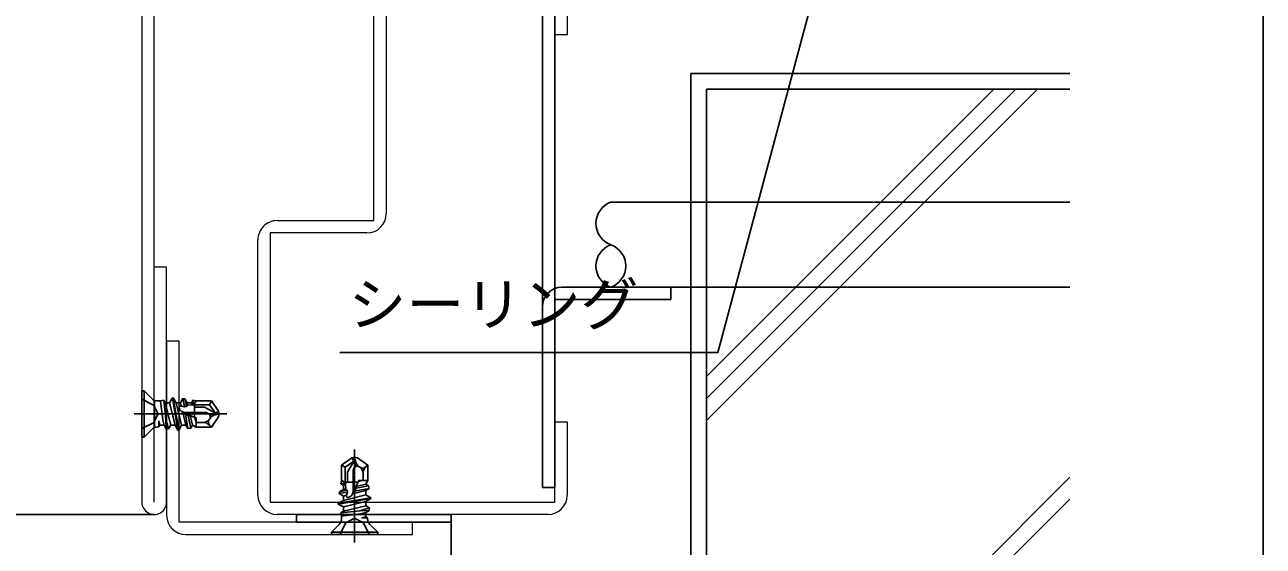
# Model space of a CAD drawing. Units: millimetres, scale not verified. Extents: x -437 to 438, y -281 to 279.
# Drawn here: x 278.1 to 438.2, y -185.2 to -117.8 of the extents above; entities that cross this region are included whole.
import ezdxf
from ezdxf.enums import TextEntityAlignment as Align

# ---------------------------------------------------------------- set-up
doc = ezdxf.new("R2010")
doc.units = ezdxf.units.MM
doc.header["$LTSCALE"] = 2
doc.layers.add('0-2_YKK_11', color=211, linetype='Continuous', lineweight=18)
doc.layers.add('0-3_YKK_11E', color=4, linetype='Continuous', lineweight=18)
for name, color, linetype in [('0-4_YKK_12', 2, 'Continuous'), ('0-5_YKK_13', 4, 'Continuous'), ('0-7_YKK_D', 6, 'Continuous'), ('0-8_YKK_ZWAK', 7, 'Continuous'), ('0-9_YSS_K', 3, 'Continuous')]:
    doc.layers.add(name, color=color, linetype=linetype)
doc.styles.add('ＭＳ ゴシック', font='')
doc.styles.get('ＭＳ ゴシック').set_extended_font_data('MS Gothic')

msp = doc.modelspace()

# ---------------------------------------------------------------- linework, layer by layer
at = {"layer": '0-2_YKK_11'}
for p, q in [((293.2, -104.7), (293.2, -179.5)), ((294.8, -179.5), (294.8, -104.7))]:
    msp.add_line(p, q, dxfattribs=at)
for points in [[(296.4, -179.5), (296.4, -149.1), (294.8, -149.1)], [(298.9, -183.7), (328.2, -183.7), (328.2, -182.1), (298, -182.1), (298, -158.7), (296.4, -158.7), (296.4, -181.2)]]:
    msp.add_lwpolyline(points, dxfattribs=at)
for centre, radius, start, end in [((294.8, -179.5), 1.6, 179.99999, 0.00001), ((298.9, -181.2), 2.5, 180.00001, 269.99999)]:
    msp.add_arc(centre, radius, start, end, dxfattribs=at)
at = {"layer": '0-3_YKK_11E'}
for p, q in [((323.2, -143.1), (323.2, -103.6)), ((310.7, -143.1), (323.2, -143.1)), ((308.2, -178.6), (308.2, -145.6)), ((345.7, -181.1), (310.7, -181.1))]:
    msp.add_line(p, q, dxfattribs=at)
for points in [[(348.2, -103.6), (348.2, -119.1), (346.6, -119.1), (346.6, -102.7), (324.8, -102.7), (324.8, -142.2)], [(322.3, -144.7), (309.8, -144.7), (309.8, -179.5), (346.6, -179.5), (346.6, -169.1), (348.2, -169.1), (348.2, -178.6)]]:
    msp.add_lwpolyline(points, dxfattribs=at)
for centre, start, end in [((322.3, -142.2), 270.00001, 359.99999), ((310.7, -145.6), 89.99967, 179.99999), ((310.7, -178.6), 180.00001, 269.99999), ((345.7, -178.6), 270.00001, 359.99999)]:
    msp.add_arc(centre, 2.5, start, end, dxfattribs=at)
at = {"layer": '0-4_YKK_12'}
msp.add_line((134.2, -181.1), (294.8, -181.1), dxfattribs=at)
at = {"layer": '0-5_YKK_13'}
for p, q in [((293.2, -171.1), (293.2, -165.1)), ((293.5, -165.1), (293.2, -165.1)), ((293.2, -166.2), (294.714, -166.955)), ((293.5, -171.1), (293.5, -165.1)), ((294.527, -166.127), (293.5, -165.1)), ((294.82, -166.42), (294.82, -169.78)), ((295.234, -166.42), (295.601, -166.42)), ((296.031, -166.325), (295.601, -166.42)), ((295.909, -168.875), (295.601, -166.42)), ((296.031, -166.325), (296.219, -166.65)), ((296.292, -168.782), (296.031, -166.325)), ((297.154, -166), (296.778, -166.65)), ((297.154, -166), (297.859, -170.2)), ((297.254, -166), (297.154, -166)), ((297.959, -170.2), (297.254, -166)), ((297.254, -166), (297.629, -166.65)), ((298.51, -166.093), (298.188, -166.65)), ((298.742, -166.135), (298.51, -166.093)), ((298.51, -166.093), (298.689, -167.185)), ((298.742, -166.135), (299.039, -166.65)), ((298.95, -167.137), (298.742, -166.135)), ((299.786, -166.325), (299.598, -166.65)), ((299.786, -166.325), (299.881, -166.964)), ((300.2, -166.4), (302.182, -166.4)), ((301.922, -166.9), (302.182, -166.4)), ((303.12, -167.739), (302.182, -166.4)), ((292.2, -168.1), (304.2, -168.1)), ((294.714, -166.955), (295.323, -168.1)), ((296.924, -169.55), (296.219, -166.65)), ((296.778, -166.65), (296.219, -166.65)), ((297.483, -169.55), (296.778, -166.65)), ((298.334, -169.55), (297.629, -166.65)), ((298.188, -166.65), (297.629, -166.65)), ((298.292, -167.077), (298.188, -166.65)), ((298.893, -169.55), (298.48, -167.851)), ((301.537, -167.9), (298.75, -167.9)), ((298.836, -168.081), (299.148, -169.991)), ((299.598, -166.65), (299.039, -166.65)), ((299.118, -166.977), (299.039, -166.65)), ((299.662, -166.911), (299.598, -166.65)), ((300, -168.548), (300, -166.753)), ((301.922, -166.9), (300, -166.9)), ((301.295, -167.2), (300, -167.2)), ((302.7, -168.011), (301.295, -167.2)), ((301.824, -168.066), (301.537, -167.9)), ((302.7, -168.011), (301.922, -166.9)), ((303.12, -167.739), (302.7, -168.011)), ((302.7, -168.011), (303.2, -168.1)), ((302.727, -168.205), (303.2, -168.1)), ((303.2, -168.1), (303.12, -167.739)), ((303.12, -168.461), (303.2, -168.1)), ((295.514, -169.55), (295.381, -169.004)), ((295.381, -169.78), (295.381, -169.004)), ((295.381, -169.78), (295.514, -169.55)), ((295.514, -169.55), (296.073, -169.55)), ((296.073, -169.55), (295.909, -168.875)), ((296.338, -170.009), (296.073, -169.55)), ((296.647, -170.029), (296.924, -169.55)), ((296.924, -169.55), (297.483, -169.55)), ((297.859, -170.2), (297.483, -169.55)), ((297.959, -170.2), (298.334, -169.55)), ((298.334, -169.55), (298.893, -169.55)), ((299.148, -169.991), (298.893, -169.55)), ((299.529, -169.922), (299.192, -168.299)), ((299.744, -169.55), (299.438, -168.29)), ((299.529, -169.922), (299.744, -169.55)), ((299.744, -169.55), (300.2, -169.8)), ((300.2, -169.125), (300.067, -168.579)), ((300.166, -168.894), (300.2, -169.125)), ((300.2, -169.8), (300.2, -168.64)), ((301.139, -169.2), (300.2, -169.2)), ((301.905, -168.801), (301.967, -168.712)), ((301.957, -169.557), (302.182, -169.8)), ((302.182, -169.8), (303.12, -168.461)), ((293.2, -171.1), (293.5, -171.1)), ((294.527, -170.073), (293.5, -171.1)), ((295.234, -169.78), (295.381, -169.78)), ((296.338, -170.009), (296.647, -170.029)), ((297.859, -170.2), (297.959, -170.2)), ((299.148, -169.991), (299.529, -169.922)), ((300.2, -169.8), (302.182, -169.8)), ((320.7, -184.7), (320.7, -172.7)), ((320.339, -173.78), (319, -174.718)), ((320.612, -174.2), (319.5, -174.978)), ((320.612, -174.2), (319.8, -175.605)), ((320.7, -173.7), (320.339, -173.78)), ((320.339, -173.78), (320.612, -174.2)), ((320.612, -174.2), (320.7, -173.7)), ((320.805, -174.173), (320.7, -173.7)), ((321.061, -173.78), (320.7, -173.7)), ((322.4, -174.718), (321.061, -173.78)), ((319.5, -174.978), (319, -174.718)), ((319, -176.7), (319, -174.718)), ((319.5, -174.978), (319.5, -176.9)), ((319.8, -175.605), (319.8, -176.9)), ((320.666, -175.076), (320.5, -175.363)), ((320.5, -175.363), (320.5, -178.15)), ((321.401, -174.995), (321.313, -174.933)), ((321.8, -175.761), (321.8, -176.7)), ((322.157, -174.943), (322.4, -174.718)), ((322.4, -176.7), (322.4, -174.718)), ((318.925, -177.114), (319.564, -177.019)), ((318.925, -177.114), (319.25, -177.302)), ((319.511, -177.238), (319.25, -177.302)), ((319.25, -177.302), (319.25, -177.861)), ((321.148, -176.9), (319.353, -176.9)), ((320.681, -178.064), (322.591, -177.752)), ((322.15, -177.156), (320.891, -177.462)), ((322.522, -177.371), (320.899, -177.708)), ((321.725, -176.7), (321.179, -176.833)), ((322.4, -176.7), (321.24, -176.7)), ((321.495, -176.734), (321.725, -176.7)), ((322.15, -177.156), (322.4, -176.7)), ((322.522, -177.371), (322.15, -177.156)), ((322.591, -177.752), (322.15, -178.007)), ((322.591, -177.752), (322.522, -177.371)), ((322.8, -178.941), (318.6, -179.646)), ((318.6, -179.746), (322.8, -179.041)), ((318.6, -179.646), (319.25, -179.271)), ((318.735, -178.158), (318.693, -178.39)), ((318.693, -178.39), (319.785, -178.211)), ((318.693, -178.39), (319.25, -178.712)), ((318.735, -178.158), (319.25, -177.861)), ((319.737, -177.95), (318.735, -178.158)), ((319.577, -177.782), (319.25, -177.861)), ((322.15, -178.566), (319.25, -179.271)), ((319.677, -178.608), (319.25, -178.712)), ((319.25, -178.712), (319.25, -179.271)), ((322.15, -178.007), (320.452, -178.42)), ((322.15, -178.566), (322.15, -178.007)), ((322.8, -178.941), (322.15, -178.566)), ((322.8, -179.041), (322.15, -179.417)), ((322.8, -179.041), (322.8, -178.941)), ((318.6, -179.646), (318.6, -179.746)), ((318.6, -179.746), (319.25, -180.122)), ((321.382, -180.608), (318.925, -180.869)), ((318.925, -180.869), (319.25, -180.681)), ((318.925, -180.869), (319.02, -181.299)), ((322.15, -179.417), (319.25, -180.122)), ((322.15, -179.976), (319.25, -180.681)), ((319.25, -180.122), (319.25, -180.681)), ((322.15, -180.827), (321.475, -180.991)), ((322.15, -179.976), (322.15, -179.417)), ((322.63, -180.253), (322.15, -179.976)), ((322.609, -180.562), (322.15, -180.827)), ((322.15, -181.386), (322.15, -180.827)), ((322.609, -180.562), (322.63, -180.253)), ((318.727, -182.373), (317.7, -183.4)), ((318.8, -183.7), (319.555, -182.186)), ((321.475, -180.991), (319.02, -181.299)), ((319.02, -181.666), (319.02, -181.299)), ((319.02, -182.08), (322.38, -182.08)), ((319.555, -182.186), (320.7, -181.577)), ((322.15, -181.386), (321.604, -181.519)), ((322.38, -181.519), (321.604, -181.519)), ((322.38, -181.519), (322.15, -181.386)), ((322.38, -181.666), (322.38, -181.519)), ((322.673, -182.373), (323.7, -183.4)), ((323.7, -183.4), (317.7, -183.4)), ((317.7, -183.4), (317.7, -183.7)), ((323.7, -183.7), (317.7, -183.7)), ((323.7, -183.7), (323.7, -183.4))]:
    msp.add_line(p, q, dxfattribs=at)
for points in [[(299.786, -166.325), (300.2, -166.4), (299.881, -166.964), (299.662, -166.911), (299.118, -166.977), (298.95, -167.137), (298.689, -167.185), (298.292, -167.077), (298.001, -167.113)], [(293.2, -170), (294.714, -169.245), (295.323, -168.1)], [(298.437, -167.832), (300.2, -168.64), (300.166, -168.894), (300.067, -168.579)], [(299.438, -168.29), (299.192, -168.299), (298.836, -168.081), (298.48, -167.851)], [(296.338, -170.009), (296.292, -168.782), (296.647, -170.029)], [(318.925, -177.114), (319, -176.7), (319.564, -177.019), (319.511, -177.238), (319.577, -177.782), (319.737, -177.95), (319.785, -178.211), (319.677, -178.608), (319.713, -178.899)], [(320.432, -178.463), (321.24, -176.7), (321.495, -176.734), (321.179, -176.833)], [(320.891, -177.462), (320.899, -177.708), (320.681, -178.064), (320.452, -178.42)], [(322.609, -180.562), (321.382, -180.608), (322.63, -180.253)], [(322.6, -183.7), (321.845, -182.186), (320.7, -181.577)]]:
    msp.add_lwpolyline(points, dxfattribs=at)
msp.add_lwpolyline([(313.2, -181.1), (313.2, -182.1), (333.2, -182.1), (333.2, -181.1)], close=True, dxfattribs=at)
for centre, radius, start, end in [((295.234, -165.42), 1, 225, 270), ((298.75, -167.15), 0.75, 177.14861, 270), ((301.599, -168.455), 0.449, 325, 60), ((302.454, -166.974), 1.26, 240, 282.5), ((301.139, -168.265), 0.935, 270, 325), ((301.139, -170.315), 1.115, 42.84567, 90), ((302.399, -169.147), 0.603, 145, 222.84567), ((303, -169.435), 1.26, 102.5, 145), ((295.234, -170.78), 1, 90, 135), ((319.574, -174.446), 1.26, 330, 12.5), ((322.036, -173.9), 1.26, 192.5, 235), ((321.055, -175.301), 0.449, 55, 150), ((321.747, -174.501), 0.603, 235, 312.84567), ((320.865, -175.761), 0.935, 0, 55), ((322.915, -175.761), 1.115, 132.84567, 180), ((319.75, -178.15), 0.75, 267.14861, 0), ((318.02, -181.666), 1, 315, 0), ((323.38, -181.666), 1, 180, 225)]:
    msp.add_arc(centre, radius, start, end, dxfattribs=at)
at = {"layer": '0-7_YKK_D'}
msp.add_lwpolyline([(381.2, -109.67), (380.54, -112.134), (367.669, -160.168), (318.787, -160.168)], dxfattribs=at)
at = {"layer": '0-8_YKK_ZWAK'}
msp.add_lwpolyline([(-436.8, -281.2), (438.2, -281.2), (438.2, 243.8)], dxfattribs=at)
at = {"layer": '0-9_YSS_K'}
for p, q in [((345, -177.6), (345, -104.6)), ((346.6, -104.6), (346.6, -177.6)), ((364.2, -226.289), (364.2, -124.1)), ((364.2, -124.1), (413.2, -124.1)), ((366.2, -226.289), (366.2, -126.1)), ((406.2, -126.1), (366.2, -166.1)), ((409.028, -126.1), (366.2, -168.928)), ((403.372, -126.1), (366.2, -163.271)), ((366.2, -126.1), (413.2, -126.1)), ((353.842, -140.719), (413.2, -140.719)), ((347.5, -151.719), (361.6, -151.719)), ((413.2, -151.719), (353.842, -151.719)), ((361.6, -153.319), (361.6, -151.719)), ((346.6, -153.319), (361.6, -153.319)), ((346.6, -177.6), (345, -177.6)), ((413.2, -176.271), (366.2, -223.271)), ((413.2, -179.1), (366.2, -226.1)), ((333.2, -181.1), (333.2, -226.289))]:
    msp.add_line(p, q, dxfattribs=at)
for centre, radius, start, end in [((354.842, -143.469), 2.926, 109.98311, 250.01689), ((354.842, -148.969), 2.926, 109.98311, 250.01689), ((352.842, -148.969), 2.926, 289.98311, 70.01689), ((347.5, -154.219), 2.5, 90, 180)]:
    msp.add_arc(centre, radius, start, end, dxfattribs=at)

# ---------------------------------------------------------------- texts
at = {"layer": '0-7_YKK_D', "style": 'ＭＳ ゴシック'}
msp.add_text('シーリング', height=5.499, dxfattribs=at).set_placement((319.899, -158.316), align=Align.BOTTOM_LEFT)

doc.saveas('drawing.dxf')
